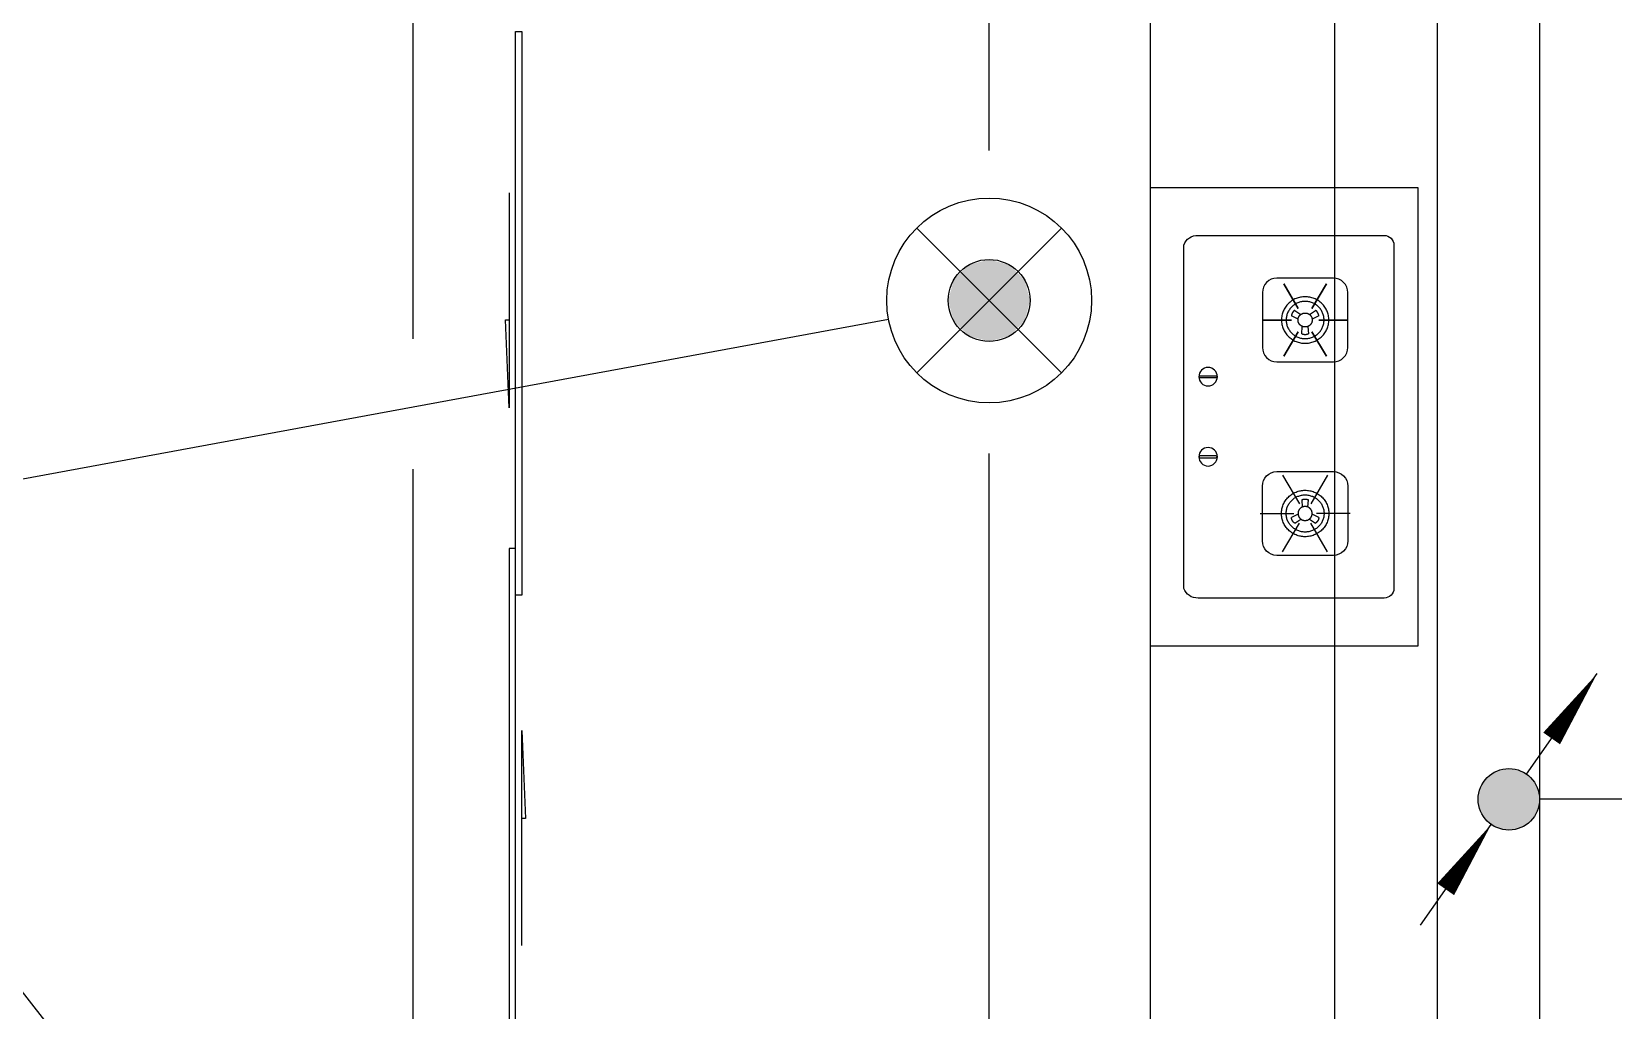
# Model space of a CAD drawing. Extents: x 4483878 to 4539156, y -49303 to -24364.
# Drawn here: x 4493943 to 4497032, y -35961 to -34049 of the extents above; entities that cross this region are included whole.
import ezdxf

# ---------------------------------------------------------------- set-up
doc = ezdxf.new("R2010")
doc.units = 0
doc.header["$LTSCALE"] = 1000
doc.header["$MEASUREMENT"] = 0
for name, color, linetype in [('EQUIP-照明', 3, 'Continuous'), ('LAYER3', 7, 'Continuous'), ('LVTRY', 7, 'Continuous'), ('图层1', 7, 'Continuous')]:
    doc.layers.add(name, color=color, linetype=linetype)
doc.styles.get("Standard").update_dxf_attribs({"font": 'gbenor.shx', "bigfont": 'gbcbig.shx'})

# ---------------------------------------------------------------- blocks, each defined once
blk = doc.blocks.new('$equip$00001149')
for p, q in [((-0.3536, 0.3536), (0.3536, -0.3536)), ((0.3536, 0.3536), (-0.3536, -0.3536))]:
    blk.add_line(p, q)
for radius in [0.5, 0.2]:
    blk.add_circle((0, 0), radius)
for points in [[(-0.1, 0.1732), (0.1, 0.1732), (-0.1732, 0.1), (0.1732, 0.1)], [(0, 0.2), (0, 0.2), (-0.1, 0.1732), (0.1, 0.1732)], [(-0.1732, 0.1), (0.1732, 0.1), (-0.2, 0), (0.2, 0)], [(-0.1732, -0.1), (0.1732, -0.1), (-0.2, 0), (0.2, 0)], [(-0.1, -0.1732), (0.1, -0.1732), (-0.1732, -0.1), (0.1732, -0.1)], [(0, -0.2), (0, -0.2), (-0.1, -0.1732), (0.1, -0.1732)]]:
    blk.add_solid(points)
at = {"flags": 9}
blk.add_attdef('A', (0, 0), '', height=0.00002, dxfattribs=at)
blk = doc.blocks.new('YQB08133385')
at = {"layer": 'LVTRY'}
for p, q in [((-263.9, 196.8), (-250.9, 190.5)), ((-245.3, 199.9), (-257.5, 207.8)), ((-216.7, 207.8), (-228.8, 199.9)), ((-223.3, 190.5), (-210.2, 196.8)), ((-242.6, 176.4), (-243.5, 162.2)), ((-230.6, 162.2), (-231.5, 176.4)), ((-242.6, -176.4), (-243.5, -162.2)), ((-230.6, -162.2), (-231.5, -176.4)), ((-263.9, -196.8), (-250.9, -190.5)), ((-245.3, -199.9), (-257.5, -207.8)), ((-216.7, -207.8), (-228.8, -199.9)), ((-223.3, -190.5), (-210.2, -196.8))]:
    blk.add_line(p, q, dxfattribs=at)
for points in [[(65, -447.9), (65, 447.9), (-457.1, 447.9), (-457.1, -447.9)], [(-278.7, 259.7), (-250.5, 211.7)], [(-195.4, 259.7), (-223.6, 211.7)], [(-320.4, 188.9), (-263.9, 188.9)], [(-153.7, 188.9), (-210.2, 188.9)], [(-278.7, 118.2), (-250.5, 166.1)], [(-195.4, 118.2), (-223.6, 166.1)]]:
    blk.add_lwpolyline(points, close=True, dxfattribs=at)
for points in [[(-410.4, 335.4), (-410.4, -335.4, 0.414214), (-391.7, -354.1), (-28, -354.1, 0.324936), (0, -335.4), (0, 335.4, 0.324936), (-28, 354.1), (-391.7, 354.1, 0.414214)], [(-181.8, 107.2), (-292.3, 107.2, -0.414214), (-320.4, 135.3), (-320.4, 242.6, -0.414214), (-292.3, 270.7), (-181.8, 270.7, -0.414214), (-153.7, 242.6), (-153.7, 135.3, -0.414214)], [(-32.3, 80), (-62.9, 80, 1), (-62.9, 76.3), (-32.3, 76.3, 1)], [(-32.3, -80), (-62.9, -80, -1), (-62.9, -76.3), (-32.3, -76.3, -1)], [(-181.8, -107.2), (-292.3, -107.2, 0.414214), (-320.4, -135.3), (-320.4, -242.6, 0.414214), (-292.3, -270.7), (-181.8, -270.7, 0.414214), (-153.7, -242.6), (-153.7, -135.3, 0.414214)]]:
    blk.add_lwpolyline(points, format="xyb", close=True, dxfattribs=at)
for points in [[(-281, -114.2), (-248.2, -170.1)], [(-193.1, -114.2), (-225.9, -170.1)], [(-325, -188.9), (-259.3, -188.9)], [(-281, -263.6), (-248.2, -207.8)], [(-193.1, -263.6), (-225.9, -207.8)], [(-149.1, -188.9), (-214.8, -188.9)]]:
    blk.add_lwpolyline(points, dxfattribs=at)
for points in [[(-190.8, 188.9, 0), (-190.8, 186.7, 0), (-191, 184.5, 0), (-191.3, 182.3, 0), (-191.7, 180.1, 0), (-192.2, 177.9, 0), (-192.8, 175.8, 0), (-193.5, 173.7, 0), (-194.3, 171.6, 0), (-195.2, 169.5, 0), (-196.2, 167.5, 0), (-197.4, 165.6, 0), (-198.6, 163.7, 0), (-199.9, 161.9, 0), (-201.3, 160.1, 0), (-202.8, 158.5, 0), (-204.3, 156.8, 0), (-206, 155.3, 0), (-207.7, 153.9, 0), (-209.5, 152.5, 0), (-211.3, 151.2, 0), (-213.3, 150, 0), (-215.2, 148.9, 0), (-217.3, 147.9, 0), (-219.3, 147, 0), (-221.5, 146.2, 0), (-223.6, 145.5, 0), (-225.8, 144.9, 0), (-228, 144.4, 0), (-230.3, 144, 0), (-232.5, 143.8, 0), (-234.8, 143.6, 0), (-237.1, 143.5, 0), (-239.3, 143.6, 0), (-241.6, 143.8, 0), (-243.8, 144, 0), (-246.1, 144.4, 0), (-248.3, 144.9, 0), (-250.5, 145.5, 0), (-252.7, 146.2, 0), (-254.8, 147, 0), (-256.8, 147.9, 0), (-258.9, 148.9, 0), (-260.9, 150, 0), (-262.8, 151.2, 0), (-264.6, 152.5, 0), (-266.4, 153.9, 0), (-268.1, 155.3, 0), (-269.8, 156.8, 0), (-271.4, 158.5, 0), (-272.8, 160.1, 0), (-274.2, 161.9, 0), (-275.5, 163.7, 0), (-276.8, 165.6, 0), (-277.9, 167.5, 0), (-278.9, 169.5, 0), (-279.8, 171.6, 0), (-280.6, 173.7, 0), (-281.4, 175.8, 0), (-282, 177.9, 0), (-282.5, 180.1, 0), (-282.8, 182.3, 0), (-283.1, 184.5, 0), (-283.3, 186.7, 0), (-283.3, 188.9, 0), (-283.3, 191.2, 0), (-283.1, 193.4, 0), (-282.8, 195.6, 0), (-282.5, 197.8, 0), (-282, 200, 0), (-281.4, 202.1, 0), (-280.6, 204.2, 0), (-279.8, 206.3, 0), (-278.9, 208.4, 0), (-277.9, 210.3, 0), (-276.8, 212.3, 0), (-275.5, 214.2, 0), (-274.2, 216, 0), (-272.8, 217.7, 0), (-271.4, 219.4, 0), (-269.8, 221, 0), (-268.1, 222.6, 0), (-266.4, 224, 0), (-264.6, 225.4, 0), (-262.8, 226.7, 0), (-260.9, 227.9, 0), (-258.9, 229, 0), (-256.8, 230, 0), (-254.8, 230.9, 0), (-252.7, 231.7, 0), (-250.5, 232.4, 0), (-248.3, 233, 0), (-246.1, 233.5, 0), (-243.8, 233.8, 0), (-241.6, 234.1, 0), (-239.3, 234.3, 0), (-237.1, 234.3, 0), (-234.8, 234.3, 0), (-232.5, 234.1, 0), (-230.3, 233.8, 0), (-228, 233.5, 0), (-225.8, 233, 0), (-223.6, 232.4, 0), (-221.5, 231.7, 0), (-219.3, 230.9, 0), (-217.3, 230, 0), (-215.2, 229, 0), (-213.3, 227.9, 0), (-211.3, 226.7, 0), (-209.5, 225.4, 0), (-207.7, 224, 0), (-206, 222.6, 0), (-204.3, 221, 0), (-202.8, 219.4, 0), (-201.3, 217.7, 0), (-199.9, 216, 0), (-198.6, 214.2, 0), (-197.4, 212.3, 0), (-196.2, 210.3, 0), (-195.2, 208.4, 0), (-194.3, 206.3, 0), (-193.5, 204.2, 0), (-192.8, 202.1, 0), (-192.2, 200, 0), (-191.7, 197.8, 0), (-191.3, 195.6, 0), (-191, 193.4, 0), (-190.8, 191.2, 0), (-190.8, 188.9, 0)], [(-200, 188.9, 0), (-200.1, 187.2, 0), (-200.2, 185.4, 0), (-200.4, 183.6, 0), (-200.7, 181.9, 0), (-201.1, 180.1, 0), (-201.6, 178.4, 0), (-202.2, 176.7, 0), (-202.8, 175, 0), (-203.6, 173.4, 0), (-204.4, 171.8, 0), (-205.3, 170.3, 0), (-206.3, 168.8, 0), (-207.3, 167.3, 0), (-208.4, 165.9, 0), (-209.6, 164.6, 0), (-210.9, 163.3, 0), (-212.2, 162, 0), (-213.6, 160.9, 0), (-215, 159.8, 0), (-216.5, 158.7, 0), (-218, 157.8, 0), (-219.6, 156.9, 0), (-221.2, 156.1, 0), (-222.9, 155.4, 0), (-224.6, 154.8, 0), (-226.3, 154.2, 0), (-228.1, 153.7, 0), (-229.8, 153.3, 0), (-231.6, 153, 0), (-233.4, 152.8, 0), (-235.2, 152.7, 0), (-237.1, 152.6, 0), (-238.9, 152.7, 0), (-240.7, 152.8, 0), (-242.5, 153, 0), (-244.3, 153.3, 0), (-246.1, 153.7, 0), (-247.8, 154.2, 0), (-249.5, 154.8, 0), (-251.2, 155.4, 0), (-252.9, 156.1, 0), (-254.5, 156.9, 0), (-256.1, 157.8, 0), (-257.6, 158.7, 0), (-259.1, 159.8, 0), (-260.5, 160.9, 0), (-261.9, 162, 0), (-263.2, 163.3, 0), (-264.5, 164.6, 0), (-265.7, 165.9, 0), (-266.8, 167.3, 0), (-267.8, 168.8, 0), (-268.8, 170.3, 0), (-269.7, 171.8, 0), (-270.5, 173.4, 0), (-271.3, 175, 0), (-271.9, 176.7, 0), (-272.5, 178.4, 0), (-273, 180.1, 0), (-273.4, 181.9, 0), (-273.7, 183.6, 0), (-273.9, 185.4, 0), (-274, 187.2, 0), (-274.1, 188.9, 0), (-274, 190.7, 0), (-273.9, 192.5, 0), (-273.7, 194.3, 0), (-273.4, 196, 0), (-273, 197.8, 0), (-272.5, 199.5, 0), (-271.9, 201.2, 0), (-271.3, 202.8, 0), (-270.5, 204.5, 0), (-269.7, 206.1, 0), (-268.8, 207.6, 0), (-267.8, 209.1, 0), (-266.8, 210.6, 0), (-265.7, 212, 0), (-264.5, 213.3, 0), (-263.2, 214.6, 0), (-261.9, 215.9, 0), (-260.5, 217, 0), (-259.1, 218.1, 0), (-257.6, 219.1, 0), (-256.1, 220.1, 0), (-254.5, 221, 0), (-252.9, 221.8, 0), (-251.2, 222.5, 0), (-249.5, 223.1, 0), (-247.8, 223.7, 0), (-246.1, 224.2, 0), (-244.3, 224.6, 0), (-242.5, 224.9, 0), (-240.7, 225.1, 0), (-238.9, 225.2, 0), (-237.1, 225.3, 0), (-235.2, 225.2, 0), (-233.4, 225.1, 0), (-231.6, 224.9, 0), (-229.8, 224.6, 0), (-228.1, 224.2, 0), (-226.3, 223.7, 0), (-224.6, 223.1, 0), (-222.9, 222.5, 0), (-221.2, 221.8, 0), (-219.6, 221, 0), (-218, 220.1, 0), (-216.5, 219.1, 0), (-215, 218.1, 0), (-213.6, 217, 0), (-212.2, 215.9, 0), (-210.9, 214.6, 0), (-209.6, 213.3, 0), (-208.4, 212, 0), (-207.3, 210.6, 0), (-206.3, 209.1, 0), (-205.3, 207.6, 0), (-204.4, 206.1, 0), (-203.6, 204.5, 0), (-202.8, 202.8, 0), (-202.2, 201.2, 0), (-201.6, 199.5, 0), (-201.1, 197.8, 0), (-200.7, 196, 0), (-200.4, 194.3, 0), (-200.2, 192.5, 0), (-200.1, 190.7, 0), (-200, 188.9, 0)], [(-263.9, 196.8, 0), (-263.9, 196.9, 0), (-263.9, 197, 0), (-263.9, 197.1, 0), (-263.9, 197.2, 0), (-263.9, 197.3, 0), (-263.9, 197.4, 0), (-263.9, 197.5, 0), (-263.8, 197.6, 0), (-263.8, 197.7, 0), (-263.8, 197.8, 0), (-263.8, 197.9, 0), (-263.8, 198, 0), (-263.8, 198.1, 0), (-263.7, 198.2, 0), (-263.7, 198.3, 0), (-263.7, 198.4, 0), (-263.7, 198.5, 0), (-263.6, 198.6, 0), (-263.6, 198.7, 0), (-263.6, 198.8, 0), (-263.6, 198.9, 0), (-263.5, 199, 0), (-263.5, 199.1, 0), (-263.5, 199.2, 0), (-263.5, 199.3, 0), (-263.4, 199.4, 0), (-263.4, 199.5, 0), (-263.4, 199.6, 0), (-263.4, 199.7, 0), (-263.3, 199.8, 0), (-263.3, 199.9, 0), (-263.3, 200, 0), (-263.2, 200.1, 0), (-263.2, 200.2, 0), (-263.2, 200.3, 0), (-263.1, 200.4, 0), (-263.1, 200.5, 0), (-263.1, 200.6, 0), (-263, 200.7, 0), (-263, 200.8, 0), (-262.9, 200.9, 0), (-262.9, 201, 0), (-262.9, 201.1, 0), (-262.8, 201.2, 0), (-262.8, 201.3, 0), (-262.8, 201.4, 0), (-262.7, 201.5, 0), (-262.7, 201.6, 0), (-262.6, 201.6, 0), (-262.6, 201.7, 0), (-262.5, 201.8, 0), (-262.5, 201.9, 0), (-262.4, 202, 0), (-262.4, 202.1, 0), (-262.4, 202.2, 0), (-262.3, 202.3, 0), (-262.3, 202.4, 0), (-262.2, 202.5, 0), (-262.2, 202.6, 0), (-262.1, 202.7, 0), (-262.1, 202.7, 0), (-262, 202.8, 0), (-262, 202.9, 0), (-261.9, 203, 0), (-261.9, 203.1, 0), (-261.8, 203.2, 0), (-261.8, 203.3, 0), (-261.7, 203.4, 0), (-261.6, 203.5, 0), (-261.6, 203.5, 0), (-261.5, 203.6, 0), (-261.5, 203.7, 0), (-261.4, 203.8, 0), (-261.4, 203.9, 0), (-261.3, 204, 0), (-261.2, 204.1, 0), (-261.2, 204.1, 0), (-261.1, 204.2, 0), (-261.1, 204.3, 0), (-261, 204.4, 0), (-260.9, 204.5, 0), (-260.9, 204.6, 0), (-260.8, 204.6, 0), (-260.8, 204.7, 0), (-260.7, 204.8, 0), (-260.6, 204.9, 0), (-260.6, 205, 0), (-260.5, 205, 0), (-260.4, 205.1, 0), (-260.4, 205.2, 0), (-260.3, 205.3, 0), (-260.2, 205.4, 0), (-260.2, 205.4, 0), (-260.1, 205.5, 0), (-260, 205.6, 0), (-259.9, 205.7, 0), (-259.9, 205.7, 0), (-259.8, 205.8, 0), (-259.7, 205.9, 0), (-259.7, 206, 0), (-259.6, 206, 0), (-259.5, 206.1, 0), (-259.4, 206.2, 0), (-259.4, 206.3, 0), (-259.3, 206.3, 0), (-259.2, 206.4, 0), (-259.1, 206.5, 0), (-259.1, 206.5, 0), (-259, 206.6, 0), (-258.9, 206.7, 0), (-258.8, 206.7, 0), (-258.8, 206.8, 0), (-258.7, 206.9, 0), (-258.6, 206.9, 0), (-258.5, 207, 0), (-258.5, 207.1, 0), (-258.4, 207.1, 0), (-258.3, 207.2, 0), (-258.2, 207.3, 0), (-258.1, 207.3, 0), (-258, 207.4, 0), (-258, 207.5, 0), (-257.9, 207.5, 0), (-257.8, 207.6, 0), (-257.7, 207.7, 0), (-257.6, 207.7, 0), (-257.5, 207.8, 0), (-257.5, 207.8, 0)], [(-223.2, 188.9, 0), (-223.2, 189.3, 0), (-223.2, 189.6, 0), (-223.2, 189.9, 0), (-223.2, 190.3, 0), (-223.3, 190.6, 0), (-223.3, 190.9, 0), (-223.4, 191.3, 0), (-223.4, 191.6, 0), (-223.5, 191.9, 0), (-223.6, 192.3, 0), (-223.7, 192.6, 0), (-223.8, 192.9, 0), (-223.9, 193.2, 0), (-224, 193.5, 0), (-224.1, 193.8, 0), (-224.2, 194.2, 0), (-224.4, 194.5, 0), (-224.5, 194.8, 0), (-224.7, 195.1, 0), (-224.8, 195.4, 0), (-225, 195.7, 0), (-225.1, 195.9, 0), (-225.3, 196.2, 0), (-225.5, 196.5, 0), (-225.7, 196.8, 0), (-225.9, 197.1, 0), (-226.1, 197.3, 0), (-226.3, 197.6, 0), (-226.5, 197.8, 0), (-226.8, 198.1, 0), (-227, 198.3, 0), (-227.2, 198.6, 0), (-227.5, 198.8, 0), (-227.7, 199, 0), (-228, 199.3, 0), (-228.2, 199.5, 0), (-228.5, 199.7, 0), (-228.8, 199.9, 0), (-229.1, 200.1, 0), (-229.3, 200.3, 0), (-229.6, 200.4, 0), (-229.9, 200.6, 0), (-230.2, 200.8, 0), (-230.5, 201, 0), (-230.8, 201.1, 0), (-231.1, 201.3, 0), (-231.4, 201.4, 0), (-231.7, 201.5, 0), (-232.1, 201.6, 0), (-232.4, 201.8, 0), (-232.7, 201.9, 0), (-233, 202, 0), (-233.4, 202.1, 0), (-233.7, 202.2, 0), (-234, 202.2, 0), (-234.3, 202.3, 0), (-234.7, 202.4, 0), (-235, 202.4, 0), (-235.4, 202.5, 0), (-235.7, 202.5, 0), (-236, 202.5, 0), (-236.4, 202.5, 0), (-236.7, 202.6, 0), (-237.1, 202.6, 0), (-237.4, 202.6, 0), (-237.7, 202.5, 0), (-238.1, 202.5, 0), (-238.4, 202.5, 0), (-238.8, 202.5, 0), (-239.1, 202.4, 0), (-239.4, 202.4, 0), (-239.8, 202.3, 0), (-240.1, 202.2, 0), (-240.4, 202.2, 0), (-240.8, 202.1, 0), (-241.1, 202, 0), (-241.4, 201.9, 0), (-241.7, 201.8, 0), (-242.1, 201.6, 0), (-242.4, 201.5, 0), (-242.7, 201.4, 0), (-243, 201.3, 0), (-243.3, 201.1, 0), (-243.6, 201, 0), (-243.9, 200.8, 0), (-244.2, 200.6, 0), (-244.5, 200.4, 0), (-244.8, 200.3, 0), (-245.1, 200.1, 0), (-245.3, 199.9, 0), (-245.6, 199.7, 0), (-245.9, 199.5, 0), (-246.1, 199.3, 0), (-246.4, 199, 0), (-246.6, 198.8, 0), (-246.9, 198.6, 0), (-247.1, 198.3, 0), (-247.3, 198.1, 0), (-247.6, 197.8, 0), (-247.8, 197.6, 0), (-248, 197.3, 0), (-248.2, 197.1, 0), (-248.4, 196.8, 0), (-248.6, 196.5, 0), (-248.8, 196.2, 0), (-249, 195.9, 0), (-249.1, 195.7, 0), (-249.3, 195.4, 0), (-249.5, 195.1, 0), (-249.6, 194.8, 0), (-249.8, 194.5, 0), (-249.9, 194.2, 0), (-250, 193.8, 0), (-250.1, 193.5, 0), (-250.2, 193.2, 0), (-250.3, 192.9, 0), (-250.4, 192.6, 0), (-250.5, 192.3, 0), (-250.6, 191.9, 0), (-250.7, 191.6, 0), (-250.7, 191.3, 0), (-250.8, 190.9, 0), (-250.8, 190.6, 0), (-250.9, 190.3, 0), (-250.9, 189.9, 0), (-250.9, 189.6, 0), (-250.9, 189.3, 0), (-250.9, 188.9, 0)], [(-250.9, 188.9, 0), (-250.9, 188.6, 0), (-250.9, 188.3, 0), (-250.9, 187.9, 0), (-250.9, 187.6, 0), (-250.8, 187.3, 0), (-250.8, 186.9, 0), (-250.7, 186.6, 0), (-250.7, 186.3, 0), (-250.6, 186, 0), (-250.5, 185.6, 0), (-250.4, 185.3, 0), (-250.3, 185, 0), (-250.2, 184.7, 0), (-250.1, 184.4, 0), (-250, 184, 0), (-249.9, 183.7, 0), (-249.8, 183.4, 0), (-249.6, 183.1, 0), (-249.5, 182.8, 0), (-249.3, 182.5, 0), (-249.1, 182.2, 0), (-249, 181.9, 0), (-248.8, 181.7, 0), (-248.6, 181.4, 0), (-248.4, 181.1, 0), (-248.2, 180.8, 0), (-248, 180.6, 0), (-247.8, 180.3, 0), (-247.6, 180, 0), (-247.3, 179.8, 0), (-247.1, 179.6, 0), (-246.9, 179.3, 0), (-246.6, 179.1, 0), (-246.4, 178.9, 0), (-246.1, 178.6, 0), (-245.9, 178.4, 0), (-245.6, 178.2, 0), (-245.3, 178, 0), (-245.1, 177.8, 0), (-244.8, 177.6, 0), (-244.5, 177.4, 0), (-244.2, 177.3, 0), (-243.9, 177.1, 0), (-243.6, 176.9, 0), (-243.3, 176.8, 0), (-243, 176.6, 0), (-242.7, 176.5, 0), (-242.4, 176.4, 0), (-242.1, 176.2, 0), (-241.7, 176.1, 0), (-241.4, 176, 0), (-241.1, 175.9, 0), (-240.8, 175.8, 0), (-240.4, 175.7, 0), (-240.1, 175.7, 0), (-239.8, 175.6, 0), (-239.4, 175.5, 0), (-239.1, 175.5, 0), (-238.8, 175.4, 0), (-238.4, 175.4, 0), (-238.1, 175.4, 0), (-237.7, 175.3, 0), (-237.4, 175.3, 0), (-237.1, 175.3, 0), (-236.7, 175.3, 0), (-236.4, 175.3, 0), (-236, 175.4, 0), (-235.7, 175.4, 0), (-235.4, 175.4, 0), (-235, 175.5, 0), (-234.7, 175.5, 0), (-234.3, 175.6, 0), (-234, 175.7, 0), (-233.7, 175.7, 0), (-233.4, 175.8, 0), (-233, 175.9, 0), (-232.7, 176, 0), (-232.4, 176.1, 0), (-232.1, 176.2, 0), (-231.7, 176.4, 0), (-231.4, 176.5, 0), (-231.1, 176.6, 0), (-230.8, 176.8, 0), (-230.5, 176.9, 0), (-230.2, 177.1, 0), (-229.9, 177.3, 0), (-229.6, 177.4, 0), (-229.3, 177.6, 0), (-229.1, 177.8, 0), (-228.8, 178, 0), (-228.5, 178.2, 0), (-228.2, 178.4, 0), (-228, 178.6, 0), (-227.7, 178.9, 0), (-227.5, 179.1, 0), (-227.2, 179.3, 0), (-227, 179.6, 0), (-226.8, 179.8, 0), (-226.5, 180, 0), (-226.3, 180.3, 0), (-226.1, 180.6, 0), (-225.9, 180.8, 0), (-225.7, 181.1, 0), (-225.5, 181.4, 0), (-225.3, 181.7, 0), (-225.1, 181.9, 0), (-225, 182.2, 0), (-224.8, 182.5, 0), (-224.7, 182.8, 0), (-224.5, 183.1, 0), (-224.4, 183.4, 0), (-224.2, 183.7, 0), (-224.1, 184, 0), (-224, 184.4, 0), (-223.9, 184.7, 0), (-223.8, 185, 0), (-223.7, 185.3, 0), (-223.6, 185.6, 0), (-223.5, 186, 0), (-223.4, 186.3, 0), (-223.4, 186.6, 0), (-223.3, 186.9, 0), (-223.3, 187.3, 0), (-223.2, 187.6, 0), (-223.2, 187.9, 0), (-223.2, 188.3, 0), (-223.2, 188.6, 0), (-223.2, 188.9, 0)], [(-216.7, 207.8, 0), (-216.6, 207.8, 0), (-216.5, 207.7, 0), (-216.4, 207.7, 0), (-216.3, 207.6, 0), (-216.2, 207.5, 0), (-216.1, 207.5, 0), (-216.1, 207.4, 0), (-216, 207.3, 0), (-215.9, 207.3, 0), (-215.8, 207.2, 0), (-215.7, 207.1, 0), (-215.7, 207.1, 0), (-215.6, 207, 0), (-215.5, 206.9, 0), (-215.4, 206.9, 0), (-215.3, 206.8, 0), (-215.3, 206.7, 0), (-215.2, 206.7, 0), (-215.1, 206.6, 0), (-215, 206.5, 0), (-215, 206.5, 0), (-214.9, 206.4, 0), (-214.8, 206.3, 0), (-214.7, 206.3, 0), (-214.7, 206.2, 0), (-214.6, 206.1, 0), (-214.5, 206, 0), (-214.4, 206, 0), (-214.4, 205.9, 0), (-214.3, 205.8, 0), (-214.2, 205.7, 0), (-214.2, 205.7, 0), (-214.1, 205.6, 0), (-214, 205.5, 0), (-214, 205.4, 0), (-213.9, 205.4, 0), (-213.8, 205.3, 0), (-213.8, 205.2, 0), (-213.7, 205.1, 0), (-213.6, 205, 0), (-213.6, 205, 0), (-213.5, 204.9, 0), (-213.4, 204.8, 0), (-213.4, 204.7, 0), (-213.3, 204.6, 0), (-213.2, 204.6, 0), (-213.2, 204.5, 0), (-213.1, 204.4, 0), (-213.1, 204.3, 0), (-213, 204.2, 0), (-212.9, 204.1, 0), (-212.9, 204.1, 0), (-212.8, 204, 0), (-212.8, 203.9, 0), (-212.7, 203.8, 0), (-212.6, 203.7, 0), (-212.6, 203.6, 0), (-212.5, 203.5, 0), (-212.5, 203.5, 0), (-212.4, 203.4, 0), (-212.4, 203.3, 0), (-212.3, 203.2, 0), (-212.3, 203.1, 0), (-212.2, 203, 0), (-212.2, 202.9, 0), (-212.1, 202.8, 0), (-212, 202.7, 0), (-212, 202.7, 0), (-211.9, 202.6, 0), (-211.9, 202.5, 0), (-211.9, 202.4, 0), (-211.8, 202.3, 0), (-211.8, 202.2, 0), (-211.7, 202.1, 0), (-211.7, 202, 0), (-211.6, 201.9, 0), (-211.6, 201.8, 0), (-211.5, 201.7, 0), (-211.5, 201.6, 0), (-211.4, 201.6, 0), (-211.4, 201.5, 0), (-211.4, 201.4, 0), (-211.3, 201.3, 0), (-211.3, 201.2, 0), (-211.2, 201.1, 0), (-211.2, 201, 0), (-211.2, 200.9, 0), (-211.1, 200.8, 0), (-211.1, 200.7, 0), (-211.1, 200.6, 0), (-211, 200.5, 0), (-211, 200.4, 0), (-211, 200.3, 0), (-210.9, 200.2, 0), (-210.9, 200.1, 0), (-210.9, 200, 0), (-210.8, 199.9, 0), (-210.8, 199.8, 0), (-210.8, 199.7, 0), (-210.7, 199.6, 0), (-210.7, 199.5, 0), (-210.7, 199.4, 0), (-210.6, 199.3, 0), (-210.6, 199.2, 0), (-210.6, 199.1, 0), (-210.6, 199, 0), (-210.5, 198.9, 0), (-210.5, 198.8, 0), (-210.5, 198.7, 0), (-210.5, 198.6, 0), (-210.4, 198.5, 0), (-210.4, 198.4, 0), (-210.4, 198.3, 0), (-210.4, 198.2, 0), (-210.4, 198.1, 0), (-210.3, 198, 0), (-210.3, 197.9, 0), (-210.3, 197.8, 0), (-210.3, 197.7, 0), (-210.3, 197.6, 0), (-210.3, 197.5, 0), (-210.2, 197.4, 0), (-210.2, 197.3, 0), (-210.2, 197.2, 0), (-210.2, 197.1, 0), (-210.2, 197, 0), (-210.2, 196.9, 0), (-210.2, 196.8, 0)], [(-230.6, 162.2, 0), (-230.7, 162.1, 0), (-230.8, 162.1, 0), (-230.9, 162, 0), (-231, 162, 0), (-231.1, 162, 0), (-231.2, 161.9, 0), (-231.2, 161.9, 0), (-231.3, 161.8, 0), (-231.4, 161.8, 0), (-231.5, 161.8, 0), (-231.6, 161.7, 0), (-231.7, 161.7, 0), (-231.8, 161.7, 0), (-231.9, 161.6, 0), (-232, 161.6, 0), (-232.1, 161.6, 0), (-232.2, 161.5, 0), (-232.3, 161.5, 0), (-232.4, 161.5, 0), (-232.5, 161.5, 0), (-232.6, 161.4, 0), (-232.7, 161.4, 0), (-232.8, 161.4, 0), (-232.9, 161.3, 0), (-233, 161.3, 0), (-233.1, 161.3, 0), (-233.2, 161.3, 0), (-233.3, 161.2, 0), (-233.4, 161.2, 0), (-233.5, 161.2, 0), (-233.6, 161.2, 0), (-233.7, 161.1, 0), (-233.8, 161.1, 0), (-233.9, 161.1, 0), (-234, 161.1, 0), (-234.2, 161.1, 0), (-234.3, 161, 0), (-234.4, 161, 0), (-234.5, 161, 0), (-234.6, 161, 0), (-234.7, 161, 0), (-234.8, 161, 0), (-234.9, 160.9, 0), (-235, 160.9, 0), (-235.1, 160.9, 0), (-235.2, 160.9, 0), (-235.3, 160.9, 0), (-235.4, 160.9, 0), (-235.5, 160.9, 0), (-235.6, 160.9, 0), (-235.7, 160.9, 0), (-235.8, 160.8, 0), (-235.9, 160.8, 0), (-236, 160.8, 0), (-236.1, 160.8, 0), (-236.2, 160.8, 0), (-236.3, 160.8, 0), (-236.4, 160.8, 0), (-236.5, 160.8, 0), (-236.6, 160.8, 0), (-236.7, 160.8, 0), (-236.8, 160.8, 0), (-237, 160.8, 0), (-237.1, 160.8, 0), (-237.2, 160.8, 0), (-237.3, 160.8, 0), (-237.4, 160.8, 0), (-237.5, 160.8, 0), (-237.6, 160.8, 0), (-237.7, 160.8, 0), (-237.8, 160.8, 0), (-237.9, 160.8, 0), (-238, 160.8, 0), (-238.1, 160.8, 0), (-238.2, 160.8, 0), (-238.3, 160.8, 0), (-238.4, 160.9, 0), (-238.5, 160.9, 0), (-238.6, 160.9, 0), (-238.7, 160.9, 0), (-238.8, 160.9, 0), (-238.9, 160.9, 0), (-239, 160.9, 0), (-239.1, 160.9, 0), (-239.2, 160.9, 0), (-239.3, 161, 0), (-239.4, 161, 0), (-239.6, 161, 0), (-239.7, 161, 0), (-239.8, 161, 0), (-239.9, 161, 0), (-240, 161.1, 0), (-240.1, 161.1, 0), (-240.2, 161.1, 0), (-240.3, 161.1, 0), (-240.4, 161.1, 0), (-240.5, 161.2, 0), (-240.6, 161.2, 0), (-240.7, 161.2, 0), (-240.8, 161.2, 0), (-240.9, 161.3, 0), (-241, 161.3, 0), (-241.1, 161.3, 0), (-241.2, 161.3, 0), (-241.3, 161.4, 0), (-241.4, 161.4, 0), (-241.5, 161.4, 0), (-241.6, 161.5, 0), (-241.7, 161.5, 0), (-241.8, 161.5, 0), (-241.9, 161.5, 0), (-242, 161.6, 0), (-242.1, 161.6, 0), (-242.2, 161.6, 0), (-242.3, 161.7, 0), (-242.4, 161.7, 0), (-242.5, 161.7, 0), (-242.6, 161.8, 0), (-242.7, 161.8, 0), (-242.8, 161.8, 0), (-242.9, 161.9, 0), (-243, 161.9, 0), (-243.1, 162, 0), (-243.2, 162, 0), (-243.3, 162, 0), (-243.3, 162.1, 0), (-243.4, 162.1, 0), (-243.5, 162.2, 0)], [(-190.8, -188.9, 0), (-190.8, -186.7, 0), (-191, -184.5, 0), (-191.3, -182.3, 0), (-191.7, -180.1, 0), (-192.2, -177.9, 0), (-192.8, -175.8, 0), (-193.5, -173.7, 0), (-194.3, -171.6, 0), (-195.2, -169.5, 0), (-196.2, -167.5, 0), (-197.4, -165.6, 0), (-198.6, -163.7, 0), (-199.9, -161.9, 0), (-201.3, -160.1, 0), (-202.8, -158.5, 0), (-204.3, -156.8, 0), (-206, -155.3, 0), (-207.7, -153.9, 0), (-209.5, -152.5, 0), (-211.3, -151.2, 0), (-213.3, -150, 0), (-215.2, -148.9, 0), (-217.3, -147.9, 0), (-219.3, -147, 0), (-221.5, -146.2, 0), (-223.6, -145.5, 0), (-225.8, -144.9, 0), (-228, -144.4, 0), (-230.3, -144, 0), (-232.5, -143.8, 0), (-234.8, -143.6, 0), (-237.1, -143.5, 0), (-239.3, -143.6, 0), (-241.6, -143.8, 0), (-243.8, -144, 0), (-246.1, -144.4, 0), (-248.3, -144.9, 0), (-250.5, -145.5, 0), (-252.7, -146.2, 0), (-254.8, -147, 0), (-256.8, -147.9, 0), (-258.9, -148.9, 0), (-260.9, -150, 0), (-262.8, -151.2, 0), (-264.6, -152.5, 0), (-266.4, -153.9, 0), (-268.1, -155.3, 0), (-269.8, -156.8, 0), (-271.4, -158.5, 0), (-272.8, -160.1, 0), (-274.2, -161.9, 0), (-275.5, -163.7, 0), (-276.8, -165.6, 0), (-277.9, -167.5, 0), (-278.9, -169.5, 0), (-279.8, -171.6, 0), (-280.6, -173.7, 0), (-281.4, -175.8, 0), (-282, -177.9, 0), (-282.5, -180.1, 0), (-282.8, -182.3, 0), (-283.1, -184.5, 0), (-283.3, -186.7, 0), (-283.3, -188.9, 0), (-283.3, -191.2, 0), (-283.1, -193.4, 0), (-282.8, -195.6, 0), (-282.5, -197.8, 0), (-282, -200, 0), (-281.4, -202.1, 0), (-280.6, -204.2, 0), (-279.8, -206.3, 0), (-278.9, -208.4, 0), (-277.9, -210.3, 0), (-276.8, -212.3, 0), (-275.5, -214.2, 0), (-274.2, -216, 0), (-272.8, -217.7, 0), (-271.4, -219.4, 0), (-269.8, -221, 0), (-268.1, -222.6, 0), (-266.4, -224, 0), (-264.6, -225.4, 0), (-262.8, -226.7, 0), (-260.9, -227.9, 0), (-258.9, -229, 0), (-256.8, -230, 0), (-254.8, -230.9, 0), (-252.7, -231.7, 0), (-250.5, -232.4, 0), (-248.3, -233, 0), (-246.1, -233.5, 0), (-243.8, -233.8, 0), (-241.6, -234.1, 0), (-239.3, -234.3, 0), (-237.1, -234.3, 0), (-234.8, -234.3, 0), (-232.5, -234.1, 0), (-230.3, -233.8, 0), (-228, -233.5, 0), (-225.8, -233, 0), (-223.6, -232.4, 0), (-221.5, -231.7, 0), (-219.3, -230.9, 0), (-217.3, -230, 0), (-215.2, -229, 0), (-213.3, -227.9, 0), (-211.3, -226.7, 0), (-209.5, -225.4, 0), (-207.7, -224, 0), (-206, -222.6, 0), (-204.3, -221, 0), (-202.8, -219.4, 0), (-201.3, -217.7, 0), (-199.9, -216, 0), (-198.6, -214.2, 0), (-197.4, -212.3, 0), (-196.2, -210.3, 0), (-195.2, -208.4, 0), (-194.3, -206.3, 0), (-193.5, -204.2, 0), (-192.8, -202.1, 0), (-192.2, -200, 0), (-191.7, -197.8, 0), (-191.3, -195.6, 0), (-191, -193.4, 0), (-190.8, -191.2, 0), (-190.8, -188.9, 0)], [(-200, -188.9, 0), (-200.1, -187.2, 0), (-200.2, -185.4, 0), (-200.4, -183.6, 0), (-200.7, -181.9, 0), (-201.1, -180.1, 0), (-201.6, -178.4, 0), (-202.2, -176.7, 0), (-202.8, -175, 0), (-203.6, -173.4, 0), (-204.4, -171.8, 0), (-205.3, -170.3, 0), (-206.3, -168.8, 0), (-207.3, -167.3, 0), (-208.4, -165.9, 0), (-209.6, -164.6, 0), (-210.9, -163.3, 0), (-212.2, -162, 0), (-213.6, -160.9, 0), (-215, -159.8, 0), (-216.5, -158.7, 0), (-218, -157.8, 0), (-219.6, -156.9, 0), (-221.2, -156.1, 0), (-222.9, -155.4, 0), (-224.6, -154.8, 0), (-226.3, -154.2, 0), (-228.1, -153.7, 0), (-229.8, -153.3, 0), (-231.6, -153, 0), (-233.4, -152.8, 0), (-235.2, -152.7, 0), (-237.1, -152.6, 0), (-238.9, -152.7, 0), (-240.7, -152.8, 0), (-242.5, -153, 0), (-244.3, -153.3, 0), (-246.1, -153.7, 0), (-247.8, -154.2, 0), (-249.5, -154.8, 0), (-251.2, -155.4, 0), (-252.9, -156.1, 0), (-254.5, -156.9, 0), (-256.1, -157.8, 0), (-257.6, -158.7, 0), (-259.1, -159.8, 0), (-260.5, -160.9, 0), (-261.9, -162, 0), (-263.2, -163.3, 0), (-264.5, -164.6, 0), (-265.7, -165.9, 0), (-266.8, -167.3, 0), (-267.8, -168.8, 0), (-268.8, -170.3, 0), (-269.7, -171.8, 0), (-270.5, -173.4, 0), (-271.3, -175, 0), (-271.9, -176.7, 0), (-272.5, -178.4, 0), (-273, -180.1, 0), (-273.4, -181.9, 0), (-273.7, -183.6, 0), (-273.9, -185.4, 0), (-274, -187.2, 0), (-274.1, -188.9, 0), (-274, -190.7, 0), (-273.9, -192.5, 0), (-273.7, -194.3, 0), (-273.4, -196, 0), (-273, -197.8, 0), (-272.5, -199.5, 0), (-271.9, -201.2, 0), (-271.3, -202.8, 0), (-270.5, -204.5, 0), (-269.7, -206.1, 0), (-268.8, -207.6, 0), (-267.8, -209.1, 0), (-266.8, -210.6, 0), (-265.7, -212, 0), (-264.5, -213.3, 0), (-263.2, -214.6, 0), (-261.9, -215.9, 0), (-260.5, -217, 0), (-259.1, -218.1, 0), (-257.6, -219.1, 0), (-256.1, -220.1, 0), (-254.5, -221, 0), (-252.9, -221.8, 0), (-251.2, -222.5, 0), (-249.5, -223.1, 0), (-247.8, -223.7, 0), (-246.1, -224.2, 0), (-244.3, -224.6, 0), (-242.5, -224.9, 0), (-240.7, -225.1, 0), (-238.9, -225.2, 0), (-237.1, -225.3, 0), (-235.2, -225.2, 0), (-233.4, -225.1, 0), (-231.6, -224.9, 0), (-229.8, -224.6, 0), (-228.1, -224.2, 0), (-226.3, -223.7, 0), (-224.6, -223.1, 0), (-222.9, -222.5, 0), (-221.2, -221.8, 0), (-219.6, -221, 0), (-218, -220.1, 0), (-216.5, -219.1, 0), (-215, -218.1, 0), (-213.6, -217, 0), (-212.2, -215.9, 0), (-210.9, -214.6, 0), (-209.6, -213.3, 0), (-208.4, -212, 0), (-207.3, -210.6, 0), (-206.3, -209.1, 0), (-205.3, -207.6, 0), (-204.4, -206.1, 0), (-203.6, -204.5, 0), (-202.8, -202.8, 0), (-202.2, -201.2, 0), (-201.6, -199.5, 0), (-201.1, -197.8, 0), (-200.7, -196, 0), (-200.4, -194.3, 0), (-200.2, -192.5, 0), (-200.1, -190.7, 0), (-200, -188.9, 0)], [(-250.9, -188.9, 0), (-250.9, -188.6, 0), (-250.9, -188.3, 0), (-250.9, -187.9, 0), (-250.9, -187.6, 0), (-250.8, -187.3, 0), (-250.8, -186.9, 0), (-250.7, -186.6, 0), (-250.7, -186.3, 0), (-250.6, -186, 0), (-250.5, -185.6, 0), (-250.4, -185.3, 0), (-250.3, -185, 0), (-250.2, -184.7, 0), (-250.1, -184.4, 0), (-250, -184, 0), (-249.9, -183.7, 0), (-249.8, -183.4, 0), (-249.6, -183.1, 0), (-249.5, -182.8, 0), (-249.3, -182.5, 0), (-249.1, -182.2, 0), (-249, -181.9, 0), (-248.8, -181.7, 0), (-248.6, -181.4, 0), (-248.4, -181.1, 0), (-248.2, -180.8, 0), (-248, -180.6, 0), (-247.8, -180.3, 0), (-247.6, -180, 0), (-247.3, -179.8, 0), (-247.1, -179.6, 0), (-246.9, -179.3, 0), (-246.6, -179.1, 0), (-246.4, -178.9, 0), (-246.1, -178.6, 0), (-245.9, -178.4, 0), (-245.6, -178.2, 0), (-245.3, -178, 0), (-245.1, -177.8, 0), (-244.8, -177.6, 0), (-244.5, -177.4, 0), (-244.2, -177.3, 0), (-243.9, -177.1, 0), (-243.6, -176.9, 0), (-243.3, -176.8, 0), (-243, -176.6, 0), (-242.7, -176.5, 0), (-242.4, -176.4, 0), (-242.1, -176.2, 0), (-241.7, -176.1, 0), (-241.4, -176, 0), (-241.1, -175.9, 0), (-240.8, -175.8, 0), (-240.4, -175.7, 0), (-240.1, -175.7, 0), (-239.8, -175.6, 0), (-239.4, -175.5, 0), (-239.1, -175.5, 0), (-238.8, -175.4, 0), (-238.4, -175.4, 0), (-238.1, -175.4, 0), (-237.7, -175.3, 0), (-237.4, -175.3, 0), (-237.1, -175.3, 0), (-236.7, -175.3, 0), (-236.4, -175.3, 0), (-236, -175.4, 0), (-235.7, -175.4, 0), (-235.4, -175.4, 0), (-235, -175.5, 0), (-234.7, -175.5, 0), (-234.3, -175.6, 0), (-234, -175.7, 0), (-233.7, -175.7, 0), (-233.4, -175.8, 0), (-233, -175.9, 0), (-232.7, -176, 0), (-232.4, -176.1, 0), (-232.1, -176.2, 0), (-231.7, -176.4, 0), (-231.4, -176.5, 0), (-231.1, -176.6, 0), (-230.8, -176.8, 0), (-230.5, -176.9, 0), (-230.2, -177.1, 0), (-229.9, -177.3, 0), (-229.6, -177.4, 0), (-229.3, -177.6, 0), (-229.1, -177.8, 0), (-228.8, -178, 0), (-228.5, -178.2, 0), (-228.2, -178.4, 0), (-228, -178.6, 0), (-227.7, -178.9, 0), (-227.5, -179.1, 0), (-227.2, -179.3, 0), (-227, -179.6, 0), (-226.8, -179.8, 0), (-226.5, -180, 0), (-226.3, -180.3, 0), (-226.1, -180.6, 0), (-225.9, -180.8, 0), (-225.7, -181.1, 0), (-225.5, -181.4, 0), (-225.3, -181.7, 0), (-225.1, -181.9, 0), (-225, -182.2, 0), (-224.8, -182.5, 0), (-224.7, -182.8, 0), (-224.5, -183.1, 0), (-224.4, -183.4, 0), (-224.2, -183.7, 0), (-224.1, -184, 0), (-224, -184.4, 0), (-223.9, -184.7, 0), (-223.8, -185, 0), (-223.7, -185.3, 0), (-223.6, -185.6, 0), (-223.5, -186, 0), (-223.4, -186.3, 0), (-223.4, -186.6, 0), (-223.3, -186.9, 0), (-223.3, -187.3, 0), (-223.2, -187.6, 0), (-223.2, -187.9, 0), (-223.2, -188.3, 0), (-223.2, -188.6, 0), (-223.2, -188.9, 0)], [(-230.6, -162.2, 0), (-230.7, -162.1, 0), (-230.8, -162.1, 0), (-230.9, -162, 0), (-231, -162, 0), (-231.1, -162, 0), (-231.2, -161.9, 0), (-231.2, -161.9, 0), (-231.3, -161.8, 0), (-231.4, -161.8, 0), (-231.5, -161.8, 0), (-231.6, -161.7, 0), (-231.7, -161.7, 0), (-231.8, -161.7, 0), (-231.9, -161.6, 0), (-232, -161.6, 0), (-232.1, -161.6, 0), (-232.2, -161.5, 0), (-232.3, -161.5, 0), (-232.4, -161.5, 0), (-232.5, -161.5, 0), (-232.6, -161.4, 0), (-232.7, -161.4, 0), (-232.8, -161.4, 0), (-232.9, -161.3, 0), (-233, -161.3, 0), (-233.1, -161.3, 0), (-233.2, -161.3, 0), (-233.3, -161.2, 0), (-233.4, -161.2, 0), (-233.5, -161.2, 0), (-233.6, -161.2, 0), (-233.7, -161.1, 0), (-233.8, -161.1, 0), (-233.9, -161.1, 0), (-234, -161.1, 0), (-234.2, -161.1, 0), (-234.3, -161, 0), (-234.4, -161, 0), (-234.5, -161, 0), (-234.6, -161, 0), (-234.7, -161, 0), (-234.8, -161, 0), (-234.9, -160.9, 0), (-235, -160.9, 0), (-235.1, -160.9, 0), (-235.2, -160.9, 0), (-235.3, -160.9, 0), (-235.4, -160.9, 0), (-235.5, -160.9, 0), (-235.6, -160.9, 0), (-235.7, -160.9, 0), (-235.8, -160.8, 0), (-235.9, -160.8, 0), (-236, -160.8, 0), (-236.1, -160.8, 0), (-236.2, -160.8, 0), (-236.3, -160.8, 0), (-236.4, -160.8, 0), (-236.5, -160.8, 0), (-236.6, -160.8, 0), (-236.7, -160.8, 0), (-236.8, -160.8, 0), (-237, -160.8, 0), (-237.1, -160.8, 0), (-237.2, -160.8, 0), (-237.3, -160.8, 0), (-237.4, -160.8, 0), (-237.5, -160.8, 0), (-237.6, -160.8, 0), (-237.7, -160.8, 0), (-237.8, -160.8, 0), (-237.9, -160.8, 0), (-238, -160.8, 0), (-238.1, -160.8, 0), (-238.2, -160.8, 0), (-238.3, -160.8, 0), (-238.4, -160.9, 0), (-238.5, -160.9, 0), (-238.6, -160.9, 0), (-238.7, -160.9, 0), (-238.8, -160.9, 0), (-238.9, -160.9, 0), (-239, -160.9, 0), (-239.1, -160.9, 0), (-239.2, -160.9, 0), (-239.3, -161, 0), (-239.4, -161, 0), (-239.6, -161, 0), (-239.7, -161, 0), (-239.8, -161, 0), (-239.9, -161, 0), (-240, -161.1, 0), (-240.1, -161.1, 0), (-240.2, -161.1, 0), (-240.3, -161.1, 0), (-240.4, -161.1, 0), (-240.5, -161.2, 0), (-240.6, -161.2, 0), (-240.7, -161.2, 0), (-240.8, -161.2, 0), (-240.9, -161.3, 0), (-241, -161.3, 0), (-241.1, -161.3, 0), (-241.2, -161.3, 0), (-241.3, -161.4, 0), (-241.4, -161.4, 0), (-241.5, -161.4, 0), (-241.6, -161.5, 0), (-241.7, -161.5, 0), (-241.8, -161.5, 0), (-241.9, -161.5, 0), (-242, -161.6, 0), (-242.1, -161.6, 0), (-242.2, -161.6, 0), (-242.3, -161.7, 0), (-242.4, -161.7, 0), (-242.5, -161.7, 0), (-242.6, -161.8, 0), (-242.7, -161.8, 0), (-242.8, -161.8, 0), (-242.9, -161.9, 0), (-243, -161.9, 0), (-243.1, -162, 0), (-243.2, -162, 0), (-243.3, -162, 0), (-243.3, -162.1, 0), (-243.4, -162.1, 0), (-243.5, -162.2, 0)], [(-263.9, -196.8, 0), (-263.9, -196.9, 0), (-263.9, -197, 0), (-263.9, -197.1, 0), (-263.9, -197.2, 0), (-263.9, -197.3, 0), (-263.9, -197.4, 0), (-263.9, -197.5, 0), (-263.8, -197.6, 0), (-263.8, -197.7, 0), (-263.8, -197.8, 0), (-263.8, -197.9, 0), (-263.8, -198, 0), (-263.8, -198.1, 0), (-263.7, -198.2, 0), (-263.7, -198.3, 0), (-263.7, -198.4, 0), (-263.7, -198.5, 0), (-263.6, -198.6, 0), (-263.6, -198.7, 0), (-263.6, -198.8, 0), (-263.6, -198.9, 0), (-263.5, -199, 0), (-263.5, -199.1, 0), (-263.5, -199.2, 0), (-263.5, -199.3, 0), (-263.4, -199.4, 0), (-263.4, -199.5, 0), (-263.4, -199.6, 0), (-263.4, -199.7, 0), (-263.3, -199.8, 0), (-263.3, -199.9, 0), (-263.3, -200, 0), (-263.2, -200.1, 0), (-263.2, -200.2, 0), (-263.2, -200.3, 0), (-263.1, -200.4, 0), (-263.1, -200.5, 0), (-263.1, -200.6, 0), (-263, -200.7, 0), (-263, -200.8, 0), (-262.9, -200.9, 0), (-262.9, -201, 0), (-262.9, -201.1, 0), (-262.8, -201.2, 0), (-262.8, -201.3, 0), (-262.8, -201.4, 0), (-262.7, -201.5, 0), (-262.7, -201.6, 0), (-262.6, -201.7, 0), (-262.6, -201.7, 0), (-262.5, -201.8, 0), (-262.5, -201.9, 0), (-262.4, -202, 0), (-262.4, -202.1, 0), (-262.4, -202.2, 0), (-262.3, -202.3, 0), (-262.3, -202.4, 0), (-262.2, -202.5, 0), (-262.2, -202.6, 0), (-262.1, -202.7, 0), (-262.1, -202.7, 0), (-262, -202.8, 0), (-262, -202.9, 0), (-261.9, -203, 0), (-261.9, -203.1, 0), (-261.8, -203.2, 0), (-261.8, -203.3, 0), (-261.7, -203.4, 0), (-261.6, -203.5, 0), (-261.6, -203.5, 0), (-261.5, -203.6, 0), (-261.5, -203.7, 0), (-261.4, -203.8, 0), (-261.4, -203.9, 0), (-261.3, -204, 0), (-261.2, -204.1, 0), (-261.2, -204.1, 0), (-261.1, -204.2, 0), (-261.1, -204.3, 0), (-261, -204.4, 0), (-260.9, -204.5, 0), (-260.9, -204.6, 0), (-260.8, -204.6, 0), (-260.8, -204.7, 0), (-260.7, -204.8, 0), (-260.6, -204.9, 0), (-260.6, -205, 0), (-260.5, -205, 0), (-260.4, -205.1, 0), (-260.4, -205.2, 0), (-260.3, -205.3, 0), (-260.2, -205.4, 0), (-260.2, -205.4, 0), (-260.1, -205.5, 0), (-260, -205.6, 0), (-259.9, -205.7, 0), (-259.9, -205.7, 0), (-259.8, -205.8, 0), (-259.7, -205.9, 0), (-259.7, -206, 0), (-259.6, -206, 0), (-259.5, -206.1, 0), (-259.4, -206.2, 0), (-259.4, -206.3, 0), (-259.3, -206.3, 0), (-259.2, -206.4, 0), (-259.1, -206.5, 0), (-259.1, -206.5, 0), (-259, -206.6, 0), (-258.9, -206.7, 0), (-258.8, -206.7, 0), (-258.8, -206.8, 0), (-258.7, -206.9, 0), (-258.6, -206.9, 0), (-258.5, -207, 0), (-258.5, -207.1, 0), (-258.4, -207.1, 0), (-258.3, -207.2, 0), (-258.2, -207.3, 0), (-258.1, -207.3, 0), (-258, -207.4, 0), (-258, -207.5, 0), (-257.9, -207.5, 0), (-257.8, -207.6, 0), (-257.7, -207.7, 0), (-257.6, -207.7, 0), (-257.5, -207.8, 0), (-257.5, -207.8, 0)], [(-223.2, -188.9, 0), (-223.2, -189.3, 0), (-223.2, -189.6, 0), (-223.2, -189.9, 0), (-223.2, -190.3, 0), (-223.3, -190.6, 0), (-223.3, -190.9, 0), (-223.4, -191.3, 0), (-223.4, -191.6, 0), (-223.5, -191.9, 0), (-223.6, -192.3, 0), (-223.7, -192.6, 0), (-223.8, -192.9, 0), (-223.9, -193.2, 0), (-224, -193.5, 0), (-224.1, -193.8, 0), (-224.2, -194.2, 0), (-224.4, -194.5, 0), (-224.5, -194.8, 0), (-224.7, -195.1, 0), (-224.8, -195.4, 0), (-225, -195.7, 0), (-225.1, -195.9, 0), (-225.3, -196.2, 0), (-225.5, -196.5, 0), (-225.7, -196.8, 0), (-225.9, -197.1, 0), (-226.1, -197.3, 0), (-226.3, -197.6, 0), (-226.5, -197.8, 0), (-226.8, -198.1, 0), (-227, -198.3, 0), (-227.2, -198.6, 0), (-227.5, -198.8, 0), (-227.7, -199, 0), (-228, -199.3, 0), (-228.2, -199.5, 0), (-228.5, -199.7, 0), (-228.8, -199.9, 0), (-229.1, -200.1, 0), (-229.3, -200.3, 0), (-229.6, -200.4, 0), (-229.9, -200.6, 0), (-230.2, -200.8, 0), (-230.5, -201, 0), (-230.8, -201.1, 0), (-231.1, -201.3, 0), (-231.4, -201.4, 0), (-231.7, -201.5, 0), (-232.1, -201.7, 0), (-232.4, -201.8, 0), (-232.7, -201.9, 0), (-233, -202, 0), (-233.4, -202.1, 0), (-233.7, -202.2, 0), (-234, -202.2, 0), (-234.3, -202.3, 0), (-234.7, -202.4, 0), (-235, -202.4, 0), (-235.4, -202.5, 0), (-235.7, -202.5, 0), (-236, -202.5, 0), (-236.4, -202.5, 0), (-236.7, -202.6, 0), (-237.1, -202.6, 0), (-237.4, -202.6, 0), (-237.7, -202.5, 0), (-238.1, -202.5, 0), (-238.4, -202.5, 0), (-238.8, -202.5, 0), (-239.1, -202.4, 0), (-239.4, -202.4, 0), (-239.8, -202.3, 0), (-240.1, -202.2, 0), (-240.4, -202.2, 0), (-240.8, -202.1, 0), (-241.1, -202, 0), (-241.4, -201.9, 0), (-241.7, -201.8, 0), (-242.1, -201.7, 0), (-242.4, -201.5, 0), (-242.7, -201.4, 0), (-243, -201.3, 0), (-243.3, -201.1, 0), (-243.6, -201, 0), (-243.9, -200.8, 0), (-244.2, -200.6, 0), (-244.5, -200.4, 0), (-244.8, -200.3, 0), (-245.1, -200.1, 0), (-245.3, -199.9, 0), (-245.6, -199.7, 0), (-245.9, -199.5, 0), (-246.1, -199.3, 0), (-246.4, -199, 0), (-246.6, -198.8, 0), (-246.9, -198.6, 0), (-247.1, -198.3, 0), (-247.3, -198.1, 0), (-247.6, -197.8, 0), (-247.8, -197.6, 0), (-248, -197.3, 0), (-248.2, -197.1, 0), (-248.4, -196.8, 0), (-248.6, -196.5, 0), (-248.8, -196.2, 0), (-249, -195.9, 0), (-249.1, -195.7, 0), (-249.3, -195.4, 0), (-249.5, -195.1, 0), (-249.6, -194.8, 0), (-249.8, -194.5, 0), (-249.9, -194.2, 0), (-250, -193.8, 0), (-250.1, -193.5, 0), (-250.2, -193.2, 0), (-250.3, -192.9, 0), (-250.4, -192.6, 0), (-250.5, -192.3, 0), (-250.6, -191.9, 0), (-250.7, -191.6, 0), (-250.7, -191.3, 0), (-250.8, -190.9, 0), (-250.8, -190.6, 0), (-250.9, -190.3, 0), (-250.9, -189.9, 0), (-250.9, -189.6, 0), (-250.9, -189.3, 0), (-250.9, -188.9, 0)], [(-216.7, -207.8, 0), (-216.6, -207.8, 0), (-216.5, -207.7, 0), (-216.4, -207.7, 0), (-216.3, -207.6, 0), (-216.2, -207.5, 0), (-216.1, -207.5, 0), (-216.1, -207.4, 0), (-216, -207.3, 0), (-215.9, -207.3, 0), (-215.8, -207.2, 0), (-215.7, -207.1, 0), (-215.7, -207.1, 0), (-215.6, -207, 0), (-215.5, -206.9, 0), (-215.4, -206.9, 0), (-215.3, -206.8, 0), (-215.3, -206.7, 0), (-215.2, -206.7, 0), (-215.1, -206.6, 0), (-215, -206.5, 0), (-215, -206.5, 0), (-214.9, -206.4, 0), (-214.8, -206.3, 0), (-214.7, -206.3, 0), (-214.7, -206.2, 0), (-214.6, -206.1, 0), (-214.5, -206, 0), (-214.4, -206, 0), (-214.4, -205.9, 0), (-214.3, -205.8, 0), (-214.2, -205.7, 0), (-214.2, -205.7, 0), (-214.1, -205.6, 0), (-214, -205.5, 0), (-214, -205.4, 0), (-213.9, -205.4, 0), (-213.8, -205.3, 0), (-213.8, -205.2, 0), (-213.7, -205.1, 0), (-213.6, -205, 0), (-213.6, -205, 0), (-213.5, -204.9, 0), (-213.4, -204.8, 0), (-213.4, -204.7, 0), (-213.3, -204.6, 0), (-213.2, -204.6, 0), (-213.2, -204.5, 0), (-213.1, -204.4, 0), (-213.1, -204.3, 0), (-213, -204.2, 0), (-212.9, -204.1, 0), (-212.9, -204.1, 0), (-212.8, -204, 0), (-212.8, -203.9, 0), (-212.7, -203.8, 0), (-212.6, -203.7, 0), (-212.6, -203.6, 0), (-212.5, -203.5, 0), (-212.5, -203.5, 0), (-212.4, -203.4, 0), (-212.4, -203.3, 0), (-212.3, -203.2, 0), (-212.3, -203.1, 0), (-212.2, -203, 0), (-212.2, -202.9, 0), (-212.1, -202.8, 0), (-212, -202.7, 0), (-212, -202.7, 0), (-211.9, -202.6, 0), (-211.9, -202.5, 0), (-211.9, -202.4, 0), (-211.8, -202.3, 0), (-211.8, -202.2, 0), (-211.7, -202.1, 0), (-211.7, -202, 0), (-211.6, -201.9, 0), (-211.6, -201.8, 0), (-211.5, -201.7, 0), (-211.5, -201.7, 0), (-211.4, -201.6, 0), (-211.4, -201.5, 0), (-211.4, -201.4, 0), (-211.3, -201.3, 0), (-211.3, -201.2, 0), (-211.2, -201.1, 0), (-211.2, -201, 0), (-211.2, -200.9, 0), (-211.1, -200.8, 0), (-211.1, -200.7, 0), (-211.1, -200.6, 0), (-211, -200.5, 0), (-211, -200.4, 0), (-211, -200.3, 0), (-210.9, -200.2, 0), (-210.9, -200.1, 0), (-210.9, -200, 0), (-210.8, -199.9, 0), (-210.8, -199.8, 0), (-210.8, -199.7, 0), (-210.7, -199.6, 0), (-210.7, -199.5, 0), (-210.7, -199.4, 0), (-210.6, -199.3, 0), (-210.6, -199.2, 0), (-210.6, -199.1, 0), (-210.6, -199, 0), (-210.5, -198.9, 0), (-210.5, -198.8, 0), (-210.5, -198.7, 0), (-210.5, -198.6, 0), (-210.4, -198.5, 0), (-210.4, -198.4, 0), (-210.4, -198.3, 0), (-210.4, -198.2, 0), (-210.4, -198.1, 0), (-210.3, -198, 0), (-210.3, -197.9, 0), (-210.3, -197.8, 0), (-210.3, -197.7, 0), (-210.3, -197.6, 0), (-210.3, -197.5, 0), (-210.2, -197.4, 0), (-210.2, -197.3, 0), (-210.2, -197.2, 0), (-210.2, -197.1, 0), (-210.2, -197, 0), (-210.2, -196.9, 0), (-210.2, -196.8, 0)]]:
    blk.add_polyline3d(points, dxfattribs=at)
for centre in [(-47.6, 78.2), (-47.6, -78.2)]:
    blk.add_circle(centre, 18.1, dxfattribs=at)
blk = doc.blocks.new('$DorLib2D$00000131')
at = {"color": 0, "linetype": 'Continuous'}
for p, q in [((0.15, 0.125), (0.2319, 0.1973)), ((0.2319, 0.1973), (0.2319, 0.125)), ((-0.5, 0.125), (-0.5, 0)), ((0.0192, 0.125), (-0.5, 0.125)), ((0.0192, 0), (0.0192, 0.125)), ((0.35, 0.125), (0.15, 0.125)), ((-0.5, 0), (0.0192, 0)), ((-0.024, 0), (0.5, 0)), ((-0.024, -0.125), (-0.024, 0)), ((0.5, 0), (0.5, -0.125)), ((-0.35, -0.125), (-0.15, -0.125)), ((-0.2319, -0.1973), (-0.2319, -0.125)), ((-0.15, -0.125), (-0.2319, -0.1973)), ((0.5, -0.125), (-0.024, -0.125))]:
    blk.add_line(p, q, dxfattribs=at)

msp = doc.modelspace()

# ---------------------------------------------------------------- hatches: boundary and pattern name
at = {"layer": 'LAYER3'}
h = msp.add_hatch(color=0, dxfattribs=at)
edge = h.paths.add_edge_path()
edge.add_arc((4496828.1, -35548.6), 60, 0, 360)

# ---------------------------------------------------------------- linework, layer by layer
at = {"color": 7}
for p, q in [((4496688.1, -33599.3), (4496688.1, -36749.3)), ((4496888.1, -33799.3), (4496888.1, -36749.3))]:
    msp.add_line(p, q, dxfattribs=at)
msp.add_lwpolyline([(4494938.1, -36149.3), (4496128.1, -36149.3), (4496128.1, -32999.3), (4494938.1, -32999.3)], dxfattribs=at)
at = {"layer": 'LAYER3', "color": 0}
for p, q in [((4496862.6, -35499.5), (4497000.5, -35303.1)), ((4496655.7, -35794.2), (4496793.6, -35597.7))]:
    msp.add_line(p, q, dxfattribs=at)
for points in [[(4497000.5, -35303.1, 0, 40, 0), (4496911.6, -35429.7, 40, 40, 0)], [(4496793.6, -35597.7, 0, 40, 0), (4496704.7, -35724.3, 40, 40, 0)]]:
    msp.add_lwpolyline(points, format="xyseb", dxfattribs=at)
msp.add_circle((4496828.1, -35548.6), 60, dxfattribs=at)
at = {"layer": '图层1', "color": 4}
for p, q in [((4496488.1, -35999.3), (4496488.1, -32779.3)), ((4495813.1, -34281.6), (4495813.1, -33138.6)), ((4494688.1, -34649), (4494688.1, -33287.6)), ((4493434.8, -35013), (4495616.4, -34610.6)), ((4495813.1, -36179.6), (4495813.1, -34873.2)), ((4494688.1, -36150), (4494688.1, -34903.8)), ((4494370.7, -36491.8), (4493361.6, -35206.6)), ((4497938.1, -35548.6), (4496888.1, -35548.6))]:
    msp.add_line(p, q, dxfattribs=at)

# ---------------------------------------------------------------- block references
at = {"color": 7, "xscale": -2100, "yscale": -100, "zscale": 100, "rotation": 270}
msp.add_blockref('$DorLib2D$00000131', (4494888.1, -35099.3), dxfattribs=at)
at = {"color": 7, "xscale": -1}
msp.add_blockref('YQB08133385', (4496193.1, -34801.4), dxfattribs=at)
at = {"layer": 'EQUIP-照明', "color": 4, "xscale": 400, "yscale": 400, "zscale": 400}
msp.add_blockref('$equip$00001149', (4495813.1, -34574.3), dxfattribs=at)

doc.saveas('drawing.dxf')
